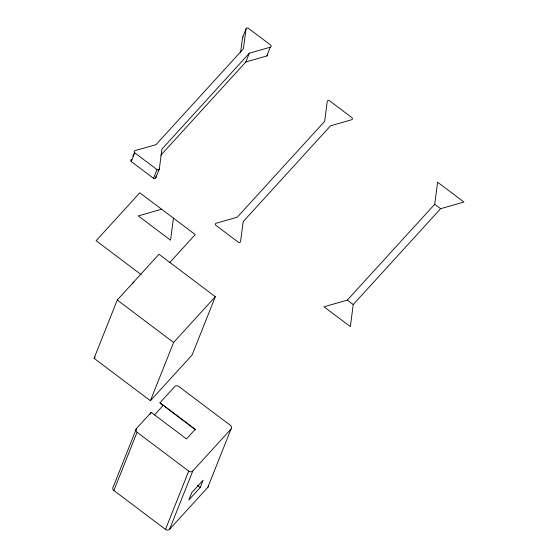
<?xml version="1.0" encoding="UTF-8"?>
<svg xmlns="http://www.w3.org/2000/svg" width="558" height="558" viewBox="0 0 558 558"><rect width="100%" height="100%" fill="white"/><g stroke="black" fill="none" stroke-linecap="round" stroke-linejoin="round"><path stroke-width="0.84" d="M131.569 159.372A1.5 1.276 21.7 0 0 131.283 161.583L153.527 178.337A1.5 1.276 21.7 0 0 155.856 177.674L156.087 175.944M155.856 177.674L159.337 168.928L161.939 149.063L249.314 53.226L270.302 47.214A1.5 1.276 21.7 0 0 270.588 45.01L248.345 28.249A1.5 1.276 21.7 0 0 246.015 28.918L242.535 37.658L240.61 52.34M173.426 218.129L170.539 240.198L138.307 215.918L161.632 209.236M246.015 28.918L243.414 48.783L156.038 144.62L135.05 150.632A1.5 1.276 21.7 0 0 134.764 152.836L131.283 161.583M353.235 304.549L350.347 326.618L324.01 306.781L347.334 300.106L434.71 204.263L437.598 182.194L463.928 202.031L440.604 208.706L353.235 304.549L347.334 300.106M132.839 156.191L133.787 153.813M153.527 178.337L157.007 169.597A1.5 1.276 21.7 0 0 159.337 168.928M94.072 358.306L117.264 300.03L158.988 254.267L215.318 296.703L192.126 354.986L150.402 400.749L94.072 358.306L95.23 357.036M160.809 155.236L245.834 61.966L249.314 53.226M245.834 61.966L266.822 55.96L270.302 47.214M159.951 402.785L195.195 429.339L186.456 438.923L151.211 412.369L136.466 428.544L113.274 486.827A2.992 2.546 21.7 0 0 113.888 490.517L165.503 529.403A2.992 2.546 21.7 0 0 169.604 529.263L207.834 487.336L231.026 429.053A2.992 2.546 21.7 0 0 230.412 425.356L178.797 386.471A2.992 2.546 21.7 0 0 174.696 386.61L159.951 402.785L195.649 429.883M113.888 490.517L137.08 432.234A2.992 2.546 21.7 0 1 136.466 428.544M150.402 400.749L173.601 342.466L215.318 296.703M165.503 529.403L188.695 471.119A2.992 2.546 21.7 0 0 192.803 470.98L231.026 429.053M169.604 529.263L192.803 470.98M200.196 487.504L203.098 480.215L191.736 492.672L188.841 499.961L200.196 487.504L197.483 485.46M132.839 283.415L133.76 281.936M149.837 414.587L151.211 412.369M169.625 262.685L195.251 234.569L139.807 192.796L96.122 240.714L141.174 274.655M154.433 414.992L163.166 405.415M434.71 204.263L440.604 208.706M134.764 152.836L157.007 169.597M117.264 300.03L173.601 342.466M137.08 432.234L188.695 471.119M208.378 485.46A2.992 2.546 21.7 0 1 207.834 487.336M267.582 54.321A1.5 1.276 21.7 0 1 266.822 55.96M242.535 37.658A1.5 1.276 21.7 0 1 243.079 36.842M243.176 221.631L240.575 241.495A1.5 1.276 21.7 0 1 238.245 242.165L216.002 225.404A1.5 1.276 21.7 0 1 216.288 223.2L237.283 217.188L324.651 121.351L327.253 101.486A1.5 1.276 21.7 0 1 329.583 100.817L351.833 117.578A1.5 1.276 21.7 0 1 351.54 119.782L330.552 125.794L243.176 221.631"/></g></svg>
